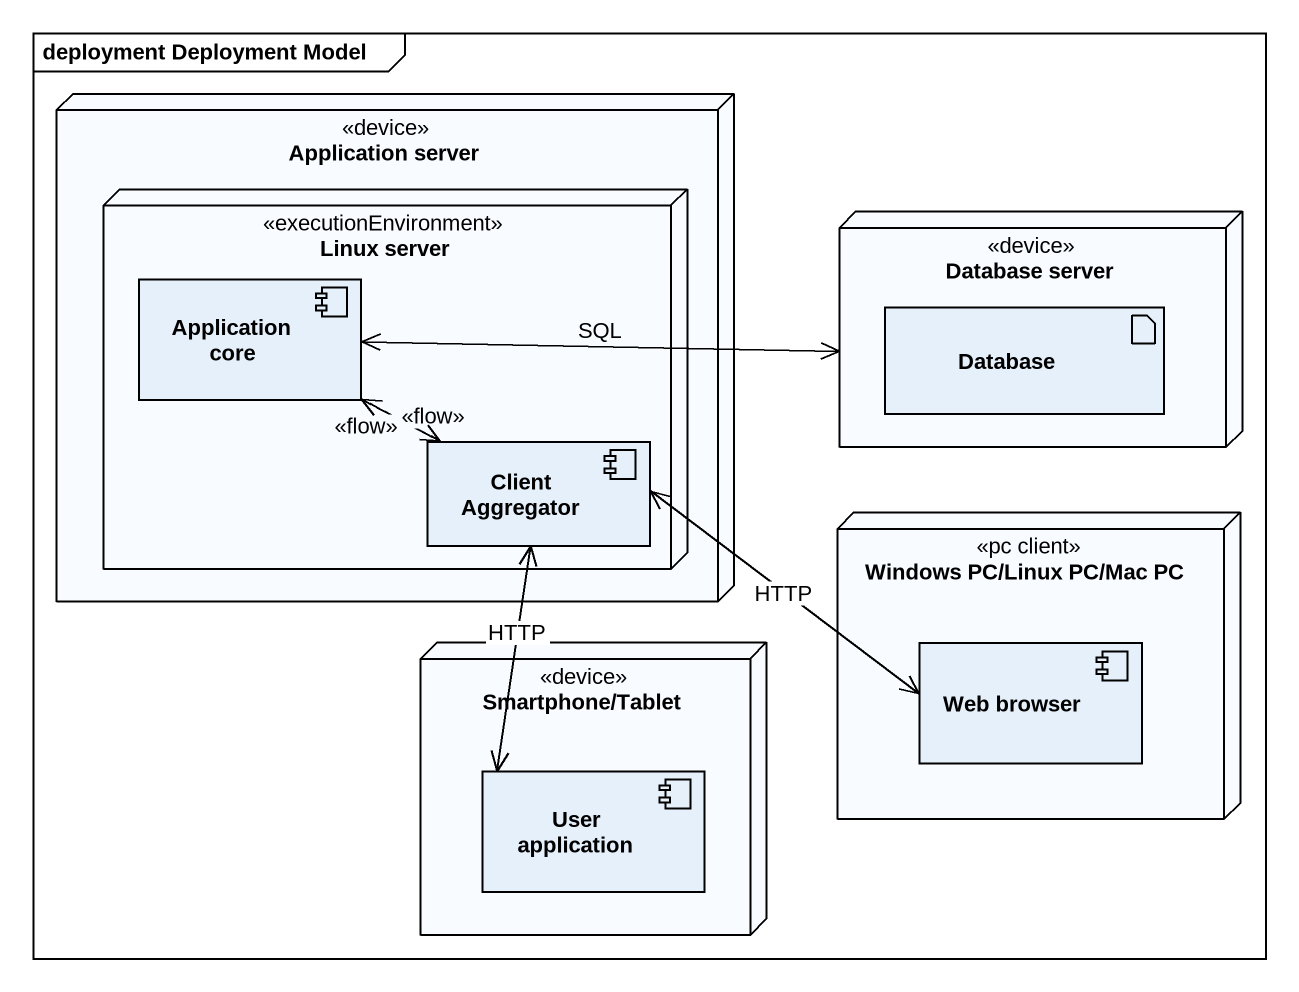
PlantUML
@startuml
mainframe deployment Deployment Model
node "Application server" as Application_server <<device>> {
  node "Linux server" as Linux_server <<executionEnvironment>> {
    component "Application core" as Application_core
    component "Client Aggregator" as Client_Aggregator
  }
}
node "Database server" as Database_server <<device>> {
  artifact "Database" as Database_
}
node "Windows PC/Linux PC/Mac PC" as Windows_PC_Linux_PC_Mac_PC <<pc client>> {
  component "Web browser" as Web_browser
}
node "Smartphone/Tablet" as Smartphone_Tablet <<device>> {
  component "User application" as User_application
}
Application_core <-right-> Database_server : SQL
Application_core .right.> Client_Aggregator : <<flow>>
Client_Aggregator .left.> Application_core : <<flow>>
Web_browser <-left-> Client_Aggregator : HTTP
User_application <-up-> Client_Aggregator : HTTP
@enduml
